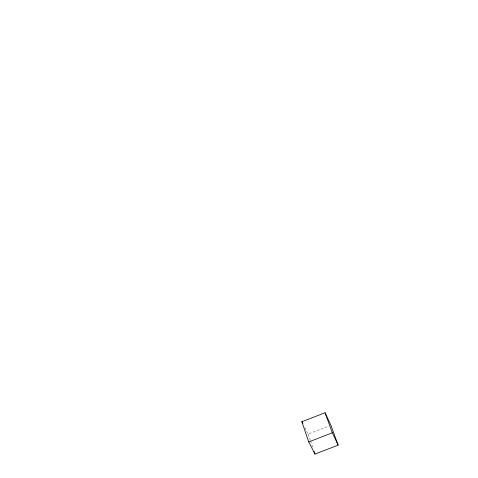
<?xml version="1.0" encoding="UTF-8"?>
<svg xmlns="http://www.w3.org/2000/svg" width="478" height="478" viewBox="0 0 478 478"><rect width="100%" height="100%" fill="white"/><g stroke="black" fill="none" stroke-linecap="round" stroke-linejoin="round"><path stroke-width="0.36" stroke-dasharray="2.39 1.79" d="M304.844 427.595L308.143 434.084L328.834 426.047M308.143 434.084L310.264 440.292M310.497 440.985L312.618 447.199"/><path stroke-width="0.72" d="M301.875 421.757L325.052 412.729L330.901 425.241L338.137 445.143L314.972 454.1L308.728 441.941L301.875 421.757L302.867 423.699M308.728 441.941L332.324 432.787L338.137 445.143M325.052 412.729L332.324 432.787M314.034 451.34L314.972 454.1"/></g></svg>
